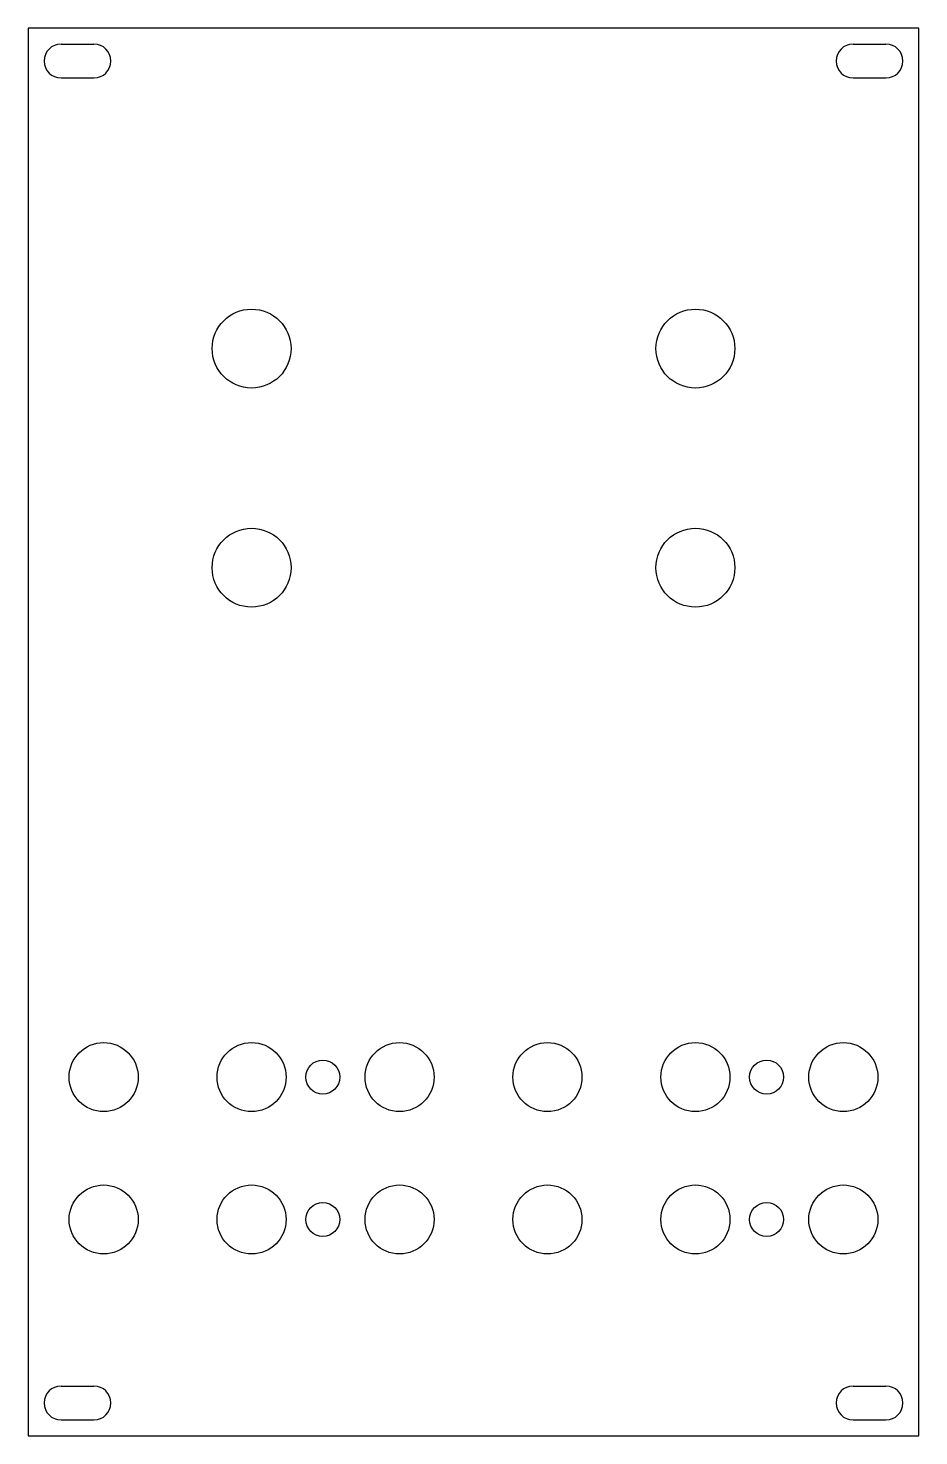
# Model space of a CAD drawing. Extents: x 108 to 189, y 41 to 169.
import ezdxf

# ---------------------------------------------------------------- set-up
doc = ezdxf.new("R2010")
doc.units = 0
doc.layers.add('View', color=7, linetype='CONTINUOUS')

msp = doc.modelspace()

# ---------------------------------------------------------------- linework, layer by layer
at = {"layer": 'View'}
for p, q in [((107.86, 169.25), (107.86, 40.75)), ((189.14, 169.25), (107.86, 169.25)), ((189.14, 40.75), (189.14, 169.25)), ((110.86, 167.8), (113.86, 167.8)), ((183.14, 167.8), (186.14, 167.8)), ((110.86, 164.7), (113.86, 164.7)), ((183.14, 164.7), (186.14, 164.7)), ((110.86, 45.3), (113.86, 45.3)), ((183.14, 45.3), (186.14, 45.3)), ((110.86, 42.2), (113.86, 42.2)), ((183.14, 42.2), (186.14, 42.2)), ((107.86, 40.75), (189.14, 40.75))]:
    msp.add_line(p, q, dxfattribs=at)
for centre, radius in [((128.25, 140), 3.6), ((168.75, 140), 3.6), ((128.25, 120), 3.6), ((168.75, 120), 3.6), ((114.75, 73.5), 3.15), ((128.25, 73.5), 3.15), ((141.75, 73.5), 3.15), ((155.25, 73.5), 3.15), ((168.75, 73.5), 3.15), ((182.25, 73.5), 3.15), ((134.75, 73.5), 1.55), ((175.25, 73.5), 1.55), ((114.75, 60.5), 3.15), ((128.25, 60.5), 3.15), ((141.75, 60.5), 3.15), ((155.25, 60.5), 3.15), ((168.75, 60.5), 3.15), ((182.25, 60.5), 3.15), ((134.75, 60.5), 1.55), ((175.25, 60.5), 1.55)]:
    msp.add_circle(centre, radius, dxfattribs=at)
for centre, start, end in [((110.86, 166.25), 90, -90), ((113.86, 166.25), -90, 90), ((183.14, 166.25), 90, -90), ((186.14, 166.25), -90, 90), ((110.86, 43.75), 90, -90), ((113.86, 43.75), -90, 90), ((183.14, 43.75), 90, -90), ((186.14, 43.75), -90, 90)]:
    msp.add_arc(centre, 1.55, start, end, dxfattribs=at)

doc.saveas('drawing.dxf')
